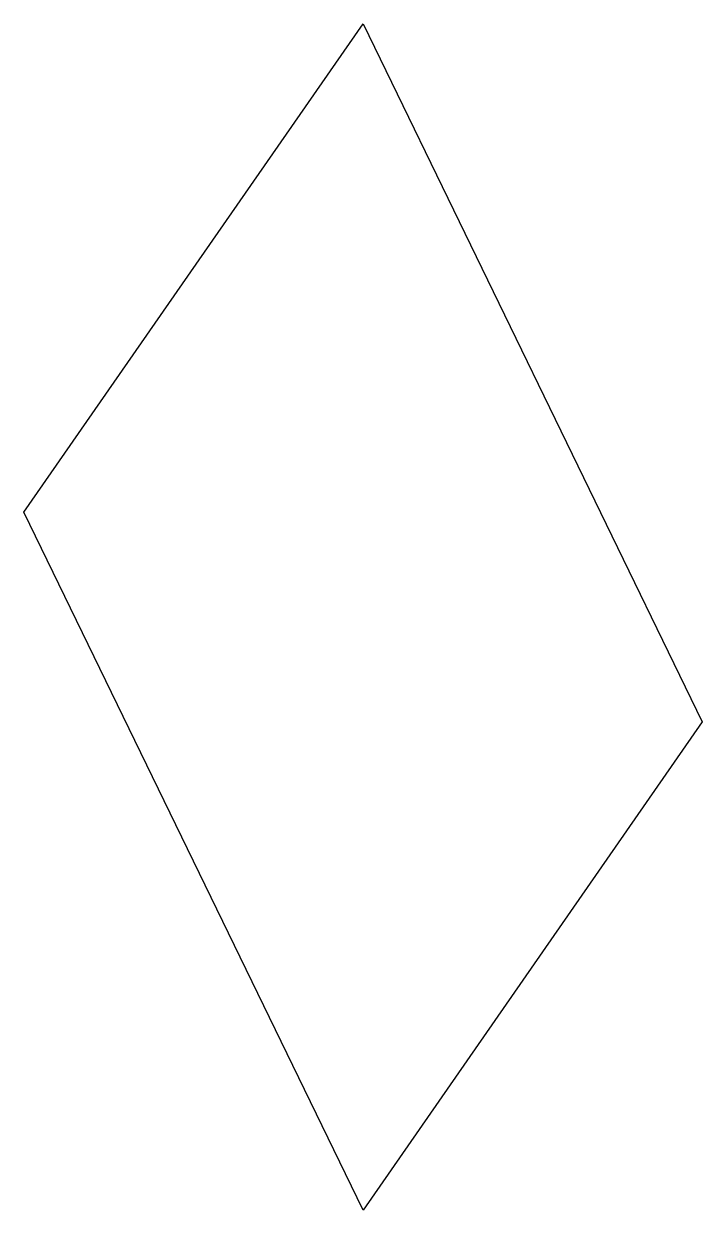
# Model space of a CAD drawing. Extents: x -16 to 63, y -3 to 108.
# Drawn here: x 46.38161 to 46.39448, y 87.41071 to 87.43321 of the extents above; entities that cross this region are included whole.
import ezdxf

# ---------------------------------------------------------------- set-up
doc = ezdxf.new("R2010")
doc.units = 0

msp = doc.modelspace()

# ---------------------------------------------------------------- linework, layer by layer
at = {"layer": 'Layer 1'}
for p, q in [((46.381606, 87.423951), (46.388041, 87.433208)), ((46.388041, 87.433208), (46.394476, 87.419972)), ((46.388041, 87.410715), (46.381606, 87.423951)), ((46.381606, 87.423951), (46.381606, 87.423951)), ((46.394476, 87.419972), (46.388041, 87.410715))]:
    msp.add_line(p, q, dxfattribs=at)

doc.saveas('drawing.dxf')
